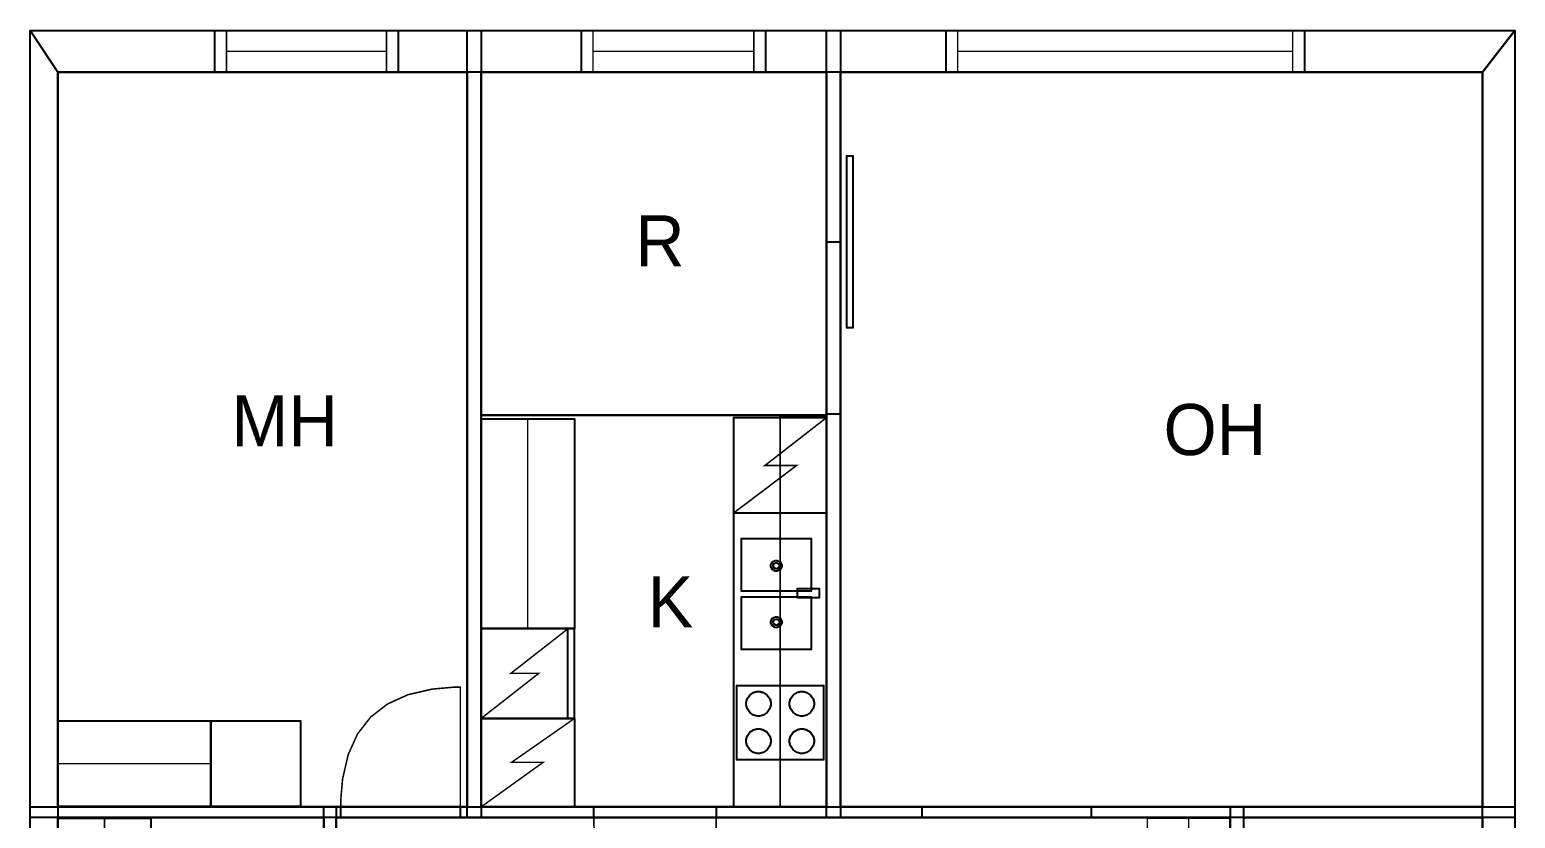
# Model space of a CAD drawing. Extents: x 0.7 to 11.7, y 0 to 11.6.
# Drawn here: x 0.72 to 10.71, y 6.33 to 11.64 of the extents above; entities that cross this region are included whole.
import ezdxf

# ---------------------------------------------------------------- set-up
doc = ezdxf.new("R2010")
doc.units = 0
doc.layers.get('0').update_dxf_attribs({"linetype": 'CONTINUOUS'})

msp = doc.modelspace()

# ---------------------------------------------------------------- linework, layer by layer
at = {"color": 0}
for points, const_width in [([(10.49, 11.3524), (0.910644, 11.3524), (0.723144, 11.6336), (10.7088, 11.6336), (10.49, 11.3524)], 0.002083), ([(0.910644, 11.3524), (0.910644, 1.36871), (0.723144, 1.07704), (0.723144, 11.6336), (0.910644, 11.3524)], 0.002083), ([(1.96696, 11.6336), (3.19906, 11.6336), (3.19906, 11.3524), (1.96696, 11.3524), (1.96696, 11.6336)], 0.010417), ([(1.96696, 11.6336), (3.19906, 11.6336), (3.19906, 11.3524), (1.96696, 11.3524), (1.96696, 11.6336)], 0.010417), ([(3.66314, 11.6336), (3.75689, 11.6336), (3.75689, 6.33789), (3.66314, 6.33789), (3.66314, 11.6336)], 0.002083), ([(4.43115, 11.6336), (5.66928, 11.6336), (5.66928, 11.3524), (4.43115, 11.3524), (4.43115, 11.6336)], 0.010417), ([(4.43115, 11.6336), (5.66928, 11.6336), (5.66928, 11.3524), (4.43115, 11.3524), (4.43115, 11.6336)], 0.010417), ([(6.08003, 11.6336), (6.17378, 11.6336), (6.17378, 6.33789), (6.08003, 6.33789), (6.08003, 11.6336)], 0.002083), ([(6.88314, 11.6336), (9.29238, 11.6336), (9.29238, 11.3524), (6.88314, 11.3524), (6.88314, 11.6336)], 0.010417), ([(6.88314, 11.6336), (9.29238, 11.6336), (9.29238, 11.3524), (6.88314, 11.3524), (6.88314, 11.6336)], 0.010417), ([(10.49, 2.94819), (10.49, 11.3524), (10.7088, 11.6336), (10.7088, 2.82319), (10.49, 2.94819)], 0.002083), ([(6.21544, 10.7897), (6.25711, 10.7897), (6.25711, 9.63172), (6.21544, 9.63172), (6.21544, 10.7897)], 0.010417), ([(6.08003, 10.2107), (6.17378, 10.2107), (6.17378, 9.05268), (6.08003, 9.05268), (6.08003, 10.2107)], 0.010417), ([(3.75689, 9.01764), (3.75689, 7.61051), (4.06939, 7.61051), (4.06939, 9.01764), (3.75689, 9.01764)], 0.010417), ([(3.75868, 9.02072), (3.75868, 7.61051), (4.38368, 7.61051), (4.38368, 9.02072), (3.75868, 9.02072)], 0.010417), ([(5.45497, 9.02914), (5.45497, 8.38601), (6.07997, 8.38601), (6.07997, 9.02914), (5.45497, 9.02914)], 0.010719), ([(5.45497, 9.02914), (5.45497, 6.41081), (6.07997, 6.41081), (6.07997, 9.02914), (5.45497, 9.02914)], 0.010417), ([(5.76747, 9.03261), (5.76747, 6.41086), (6.07997, 6.41086), (6.07997, 9.03261), (5.76747, 9.03261)], 0.010417), ([(5.50808, 8.21457), (5.50808, 7.86019), (5.97683, 7.86019), (5.97683, 8.21457), (5.50808, 8.21457)], 0.010417), ([(5.74143, 7.99533), (5.73497, 7.99533), (5.7156, 8.00603), (5.70497, 8.02539), (5.70497, 8.03179), (5.70497, 8.03825), (5.7156, 8.05761), (5.73497, 8.06825), (5.74143, 8.06825), (5.74783, 8.06825), (5.76719, 8.05761), (5.77789, 8.03825), (5.77789, 8.03179), (5.77789, 8.02539), (5.76719, 8.00603), (5.74783, 7.99533), (5.74143, 7.99533)], 0.008333), ([(5.74143, 8.01096), (5.73774, 8.01096), (5.72667, 8.01708), (5.7206, 8.02815), (5.7206, 8.03179), (5.7206, 8.03549), (5.72667, 8.04656), (5.73774, 8.05263), (5.74143, 8.05263), (5.74507, 8.05263), (5.75613, 8.04656), (5.76226, 8.03549), (5.76226, 8.03179), (5.76226, 8.02815), (5.75613, 8.01708), (5.74507, 8.01096), (5.74143, 8.01096)], 0.008333), ([(5.50706, 7.82281), (5.50706, 7.46843), (5.97581, 7.46843), (5.97581, 7.82281), (5.50706, 7.82281)], 0.010417), ([(5.88308, 7.87885), (5.88308, 7.81635), (6.02892, 7.81635), (6.02892, 7.87885), (5.88308, 7.87885)], 0.010417), ([(5.74143, 7.61604), (5.73497, 7.61604), (5.7156, 7.62674), (5.70497, 7.64611), (5.70497, 7.6525), (5.70497, 7.65896), (5.7156, 7.67833), (5.73497, 7.68896), (5.74143, 7.68896), (5.74783, 7.68896), (5.76719, 7.67833), (5.77789, 7.65896), (5.77789, 7.6525), (5.77789, 7.64611), (5.76719, 7.62674), (5.74783, 7.61604), (5.74143, 7.61604)], 0.008333), ([(3.75754, 7.61057), (3.75754, 7.00489), (4.38254, 7.00489), (4.38254, 7.61057), (3.75754, 7.61057)], 0.010095), ([(4.34088, 7.61057), (4.34088, 7.00489), (4.38254, 7.00489), (4.38254, 7.61057), (4.34088, 7.61057)], 0.010095), ([(5.74143, 7.63167), (5.73774, 7.63167), (5.72667, 7.63781), (5.7206, 7.64887), (5.7206, 7.6525), (5.7206, 7.65619), (5.72667, 7.66726), (5.73774, 7.67333), (5.74143, 7.67333), (5.74507, 7.67333), (5.75613, 7.66726), (5.76226, 7.65619), (5.76226, 7.6525), (5.76226, 7.64887), (5.75613, 7.63781), (5.74507, 7.63167), (5.74143, 7.63167)], 0.008333), ([(2.81293, 6.41081), (2.81293, 6.45796), (2.82547, 6.59924), (2.86313, 6.76247), (2.92594, 6.90061), (3.01383, 7.01361), (3.12685, 7.10157), (3.26497, 7.16433), (3.42822, 7.20204), (3.5695, 7.21457), (3.61664, 7.21457), (3.61664, 6.41081), (2.81293, 6.41081)], 0.010417), ([(5.47581, 7.22597), (5.47581, 6.72657), (6.05914, 6.72657), (6.05914, 7.22597), (5.47581, 7.22597)], 0.010417), ([(5.62164, 7.01997), (5.6135, 7.01997), (5.58919, 7.02653), (5.56272, 7.04438), (5.54482, 7.0709), (5.53831, 7.09521), (5.53831, 7.10331), (5.53831, 7.11143), (5.54482, 7.13574), (5.56272, 7.16222), (5.58919, 7.18012), (5.6135, 7.18664), (5.62164, 7.18664), (5.62972, 7.18664), (5.65403, 7.18012), (5.68056, 7.16222), (5.6984, 7.13574), (5.70497, 7.11143), (5.70497, 7.10331), (5.70497, 7.09521), (5.6984, 7.0709), (5.68056, 7.04438), (5.65403, 7.02653), (5.62972, 7.01997), (5.62164, 7.01997)], 0.010417), ([(5.91331, 7.01997), (5.90517, 7.01997), (5.88086, 7.02653), (5.85439, 7.04438), (5.83649, 7.0709), (5.82997, 7.09521), (5.82997, 7.10331), (5.82997, 7.11143), (5.83649, 7.13574), (5.85439, 7.16222), (5.88086, 7.18012), (5.90517, 7.18664), (5.91331, 7.18664), (5.92139, 7.18664), (5.94569, 7.18012), (5.97222, 7.16222), (5.99007, 7.13574), (5.99664, 7.11143), (5.99664, 7.10331), (5.99664, 7.09521), (5.99007, 7.0709), (5.97222, 7.04438), (5.94569, 7.02653), (5.92139, 7.01997), (5.91331, 7.01997)], 0.010417), ([(0.91059, 6.98768), (1.93924, 6.98768), (1.93924, 6.41228), (0.91059, 6.41228), (0.91059, 6.98768)], 0.010417), ([(1.93924, 6.98921), (2.54183, 6.98921), (2.54183, 6.41178), (1.93924, 6.41178), (1.93924, 6.98921)], 0.010417), ([(3.75868, 7.00489), (3.75868, 6.41081), (4.38368, 6.41081), (4.38368, 7.00489), (3.75868, 7.00489)], 0.009901), ([(5.62164, 6.76882), (5.6135, 6.76882), (5.58919, 6.77539), (5.56272, 6.79324), (5.54482, 6.81976), (5.53831, 6.84407), (5.53831, 6.85215), (5.53831, 6.86029), (5.54482, 6.88465), (5.56272, 6.91114), (5.58919, 6.92899), (5.6135, 6.93549), (5.62164, 6.93549), (5.62972, 6.93549), (5.65403, 6.92899), (5.68056, 6.91114), (5.6984, 6.88465), (5.70497, 6.86029), (5.70497, 6.85215), (5.70497, 6.84407), (5.6984, 6.81976), (5.68056, 6.79324), (5.65403, 6.77539), (5.62972, 6.76882), (5.62164, 6.76882)], 0.010417), ([(5.91331, 6.76882), (5.90517, 6.76882), (5.88086, 6.77539), (5.85439, 6.79324), (5.83649, 6.81976), (5.82997, 6.84407), (5.82997, 6.85215), (5.82997, 6.86029), (5.83649, 6.88465), (5.85439, 6.91114), (5.88086, 6.92899), (5.90517, 6.93549), (5.91331, 6.93549), (5.92139, 6.93549), (5.94569, 6.92899), (5.97222, 6.91114), (5.99007, 6.88465), (5.99664, 6.86029), (5.99664, 6.85215), (5.99664, 6.84407), (5.99007, 6.81976), (5.97222, 6.79324), (5.94569, 6.77539), (5.92139, 6.76882), (5.91331, 6.76882)], 0.010417), ([(0.723144, 6.41081), (10.7088, 6.41081), (10.7088, 6.33789), (0.723144, 6.33789), (0.723144, 6.41081)], 0.002083), ([(2.69824, 6.41081), (2.78157, 6.41081), (2.78157, 5.05339), (2.69824, 5.05339), (2.69824, 6.41081)], 0.002083), ([(2.81293, 6.41081), (3.61664, 6.41081), (3.61664, 6.33789), (2.81293, 6.33789), (2.81293, 6.41081)], 0.010417), ([(2.81293, 6.41081), (3.61664, 6.41081), (3.61664, 6.33789), (2.81293, 6.33789), (2.81293, 6.41081)], 0.010417), ([(4.51449, 6.41081), (5.33697, 6.41081), (5.33697, 6.33789), (4.51449, 6.33789), (4.51449, 6.41081)], 0.010417), ([(4.51449, 6.41081), (5.33697, 6.41081), (5.33697, 6.33789), (4.51449, 6.33789), (4.51449, 6.41081)], 0.010417), ([(6.72304, 6.41081), (7.85856, 6.41081), (7.85856, 6.33789), (6.72304, 6.33789), (6.72304, 6.41081)], 0.010417), ([(8.79281, 6.41081), (8.79281, 4.62967), (8.88656, 4.53592), (8.88656, 6.41081), (8.79281, 6.41081)], 0.002083), ([(0.911729, 6.33285), (0.911729, 5.14714), (1.53674, 5.14714), (1.53674, 6.33285), (0.911729, 6.33285)], 0.010417), ([(4.51449, 6.33789), (4.51449, 6.28971), (4.52729, 6.14513), (4.56586, 5.97808), (4.6301, 5.83669), (4.72006, 5.72103), (4.83572, 5.63108), (4.97711, 5.56685), (5.14415, 5.52826), (5.28874, 5.5154), (5.33697, 5.5154), (5.33697, 6.33789), (4.51449, 6.33789)], 0.010417), ([(8.23699, 6.33251), (8.23699, 4.62961), (8.79167, 4.62961), (8.79167, 6.33251), (8.23699, 6.33251)], 0.010417)]:
    msp.add_lwpolyline(points, close=True, dxfattribs=dict(at, const_width=const_width))
for points in [[(10.49, 11.3524), (0.910644, 11.3524), (0.723144, 11.6336), (10.7088, 11.6336), (10.49, 11.3524)], [(0.910644, 11.3524), (0.910644, 1.36871), (0.723144, 1.07704), (0.723144, 11.6336), (0.910644, 11.3524)], [(3.66314, 11.6336), (3.75689, 11.6336), (3.75689, 6.33789), (3.66314, 6.33789), (3.66314, 11.6336)], [(6.08003, 11.6336), (6.17378, 11.6336), (6.17378, 6.33789), (6.08003, 6.33789), (6.08003, 11.6336)], [(10.49, 2.94819), (10.49, 11.3524), (10.7088, 11.6336), (10.7088, 2.82319), (10.49, 2.94819)], [(0.723144, 6.41081), (10.7088, 6.41081), (10.7088, 6.33789), (0.723144, 6.33789), (0.723144, 6.41081)], [(2.69824, 6.41081), (2.78157, 6.41081), (2.78157, 5.05339), (2.69824, 5.05339), (2.69824, 6.41081)], [(8.79281, 6.41081), (8.79281, 4.62967), (8.88656, 4.53592), (8.88656, 6.41081), (8.79281, 6.41081)]]:
    msp.add_lwpolyline(points, close=True, dxfattribs=at)
at = {"color": 7}
for points in [[(1.96696, 11.6336), (3.19906, 11.6336), (3.19906, 11.3524), (1.96696, 11.3524), (1.96696, 11.6336)], [(1.96696, 11.6336), (3.19906, 11.6336), (3.19906, 11.3524), (1.96696, 11.3524), (1.96696, 11.6336)], [(4.43115, 11.6336), (5.66928, 11.6336), (5.66928, 11.3524), (4.43115, 11.3524), (4.43115, 11.6336)], [(4.43115, 11.6336), (5.66928, 11.6336), (5.66928, 11.3524), (4.43115, 11.3524), (4.43115, 11.6336)], [(6.88314, 11.6336), (9.29238, 11.6336), (9.29238, 11.3524), (6.88314, 11.3524), (6.88314, 11.6336)], [(6.88314, 11.6336), (9.29238, 11.6336), (9.29238, 11.3524), (6.88314, 11.3524), (6.88314, 11.6336)], [(0.910644, 11.3524), (3.66314, 11.3524), (3.66314, 6.41081), (0.910644, 6.41081), (0.910644, 11.3524)], [(3.75689, 11.3524), (6.08003, 11.3524), (6.08003, 9.04557), (3.75689, 9.04557), (3.75689, 11.3524)], [(6.17378, 11.3524), (10.49, 11.3524), (10.49, 6.41081), (6.17378, 6.41081), (6.17378, 11.3524)], [(6.21544, 10.7897), (6.25711, 10.7897), (6.25711, 9.63172), (6.21544, 9.63172), (6.21544, 10.7897)], [(6.08003, 10.2107), (6.17378, 10.2107), (6.17378, 9.05268), (6.08003, 9.05268), (6.08003, 10.2107)], [(6.08003, 10.2107), (6.17378, 10.2107), (6.17378, 9.05268), (6.08003, 9.05268), (6.08003, 10.2107)], [(3.75689, 9.04557), (6.08003, 9.04557), (6.08003, 6.41081), (3.75689, 6.41081), (3.75689, 9.04557)], [(3.75868, 9.02072), (4.38368, 9.02072), (4.38368, 7.61051), (3.75868, 7.61051), (3.75868, 9.02072)], [(5.45497, 9.02914), (6.07997, 9.02914), (6.07997, 6.41081), (5.45497, 6.41081), (5.45497, 9.02914)], [(5.45497, 9.02914), (6.07997, 9.02914), (6.07997, 8.38601), (5.45497, 8.38601), (5.45497, 9.02914)], [(5.50808, 8.21457), (5.97683, 8.21457), (5.97683, 7.86019), (5.50808, 7.86019), (5.50808, 8.21457)], [(5.74143, 7.99533), (5.73497, 7.99533), (5.7156, 8.00603), (5.70497, 8.02539), (5.70497, 8.03179), (5.70497, 8.03825), (5.7156, 8.05761), (5.73497, 8.06825), (5.74143, 8.06825), (5.74783, 8.06825), (5.76719, 8.05761), (5.77789, 8.03825), (5.77789, 8.03179), (5.77789, 8.02539), (5.76719, 8.00603), (5.74783, 7.99533), (5.74143, 7.99533)], [(5.74143, 8.01096), (5.73774, 8.01096), (5.72667, 8.01708), (5.7206, 8.02815), (5.7206, 8.03179), (5.7206, 8.03549), (5.72667, 8.04656), (5.73774, 8.05263), (5.74143, 8.05263), (5.74507, 8.05263), (5.75613, 8.04656), (5.76226, 8.03549), (5.76226, 8.03179), (5.76226, 8.02815), (5.75613, 8.01708), (5.74507, 8.01096), (5.74143, 8.01096)], [(5.50706, 7.82281), (5.97581, 7.82281), (5.97581, 7.46843), (5.50706, 7.46843), (5.50706, 7.82281)], [(5.88308, 7.87885), (6.02892, 7.87885), (6.02892, 7.81635), (5.88308, 7.81635), (5.88308, 7.87885)], [(3.75754, 7.61057), (4.38254, 7.61057), (4.38254, 7.00489), (3.75754, 7.00489), (3.75754, 7.61057)], [(4.34088, 7.61057), (4.38254, 7.61057), (4.38254, 7.00489), (4.34088, 7.00489), (4.34088, 7.61057)], [(5.74143, 7.61604), (5.73497, 7.61604), (5.7156, 7.62674), (5.70497, 7.64611), (5.70497, 7.6525), (5.70497, 7.65896), (5.7156, 7.67833), (5.73497, 7.68896), (5.74143, 7.68896), (5.74783, 7.68896), (5.76719, 7.67833), (5.77789, 7.65896), (5.77789, 7.6525), (5.77789, 7.64611), (5.76719, 7.62674), (5.74783, 7.61604), (5.74143, 7.61604)], [(5.74143, 7.63167), (5.73774, 7.63167), (5.72667, 7.63781), (5.7206, 7.64887), (5.7206, 7.6525), (5.7206, 7.65619), (5.72667, 7.66726), (5.73774, 7.67333), (5.74143, 7.67333), (5.74507, 7.67333), (5.75613, 7.66726), (5.76226, 7.65619), (5.76226, 7.6525), (5.76226, 7.64887), (5.75613, 7.63781), (5.74507, 7.63167), (5.74143, 7.63167)], [(5.47581, 7.22597), (6.05914, 7.22597), (6.05914, 6.72657), (5.47581, 6.72657), (5.47581, 7.22597)], [(5.62164, 7.01997), (5.6135, 7.01997), (5.58919, 7.02653), (5.56272, 7.04438), (5.54482, 7.0709), (5.53831, 7.09521), (5.53831, 7.10331), (5.53831, 7.11143), (5.54482, 7.13574), (5.56272, 7.16222), (5.58919, 7.18012), (5.6135, 7.18664), (5.62164, 7.18664), (5.62972, 7.18664), (5.65403, 7.18012), (5.68056, 7.16222), (5.6984, 7.13574), (5.70497, 7.11143), (5.70497, 7.10331), (5.70497, 7.09521), (5.6984, 7.0709), (5.68056, 7.04438), (5.65403, 7.02653), (5.62972, 7.01997), (5.62164, 7.01997)], [(5.91331, 7.01997), (5.90517, 7.01997), (5.88086, 7.02653), (5.85439, 7.04438), (5.83649, 7.0709), (5.82997, 7.09521), (5.82997, 7.10331), (5.82997, 7.11143), (5.83649, 7.13574), (5.85439, 7.16222), (5.88086, 7.18012), (5.90517, 7.18664), (5.91331, 7.18664), (5.92139, 7.18664), (5.94569, 7.18012), (5.97222, 7.16222), (5.99007, 7.13574), (5.99664, 7.11143), (5.99664, 7.10331), (5.99664, 7.09521), (5.99007, 7.0709), (5.97222, 7.04438), (5.94569, 7.02653), (5.92139, 7.01997), (5.91331, 7.01997)], [(3.75868, 7.00489), (4.38368, 7.00489), (4.38368, 6.41081), (3.75868, 6.41081), (3.75868, 7.00489)], [(0.91059, 6.98768), (1.93924, 6.98768), (1.93924, 6.41228), (0.91059, 6.41228), (0.91059, 6.98768)], [(1.93924, 6.98921), (2.54183, 6.98921), (2.54183, 6.41178), (1.93924, 6.41178), (1.93924, 6.98921)], [(5.62164, 6.76882), (5.6135, 6.76882), (5.58919, 6.77539), (5.56272, 6.79324), (5.54482, 6.81976), (5.53831, 6.84407), (5.53831, 6.85215), (5.53831, 6.86029), (5.54482, 6.88465), (5.56272, 6.91114), (5.58919, 6.92899), (5.6135, 6.93549), (5.62164, 6.93549), (5.62972, 6.93549), (5.65403, 6.92899), (5.68056, 6.91114), (5.6984, 6.88465), (5.70497, 6.86029), (5.70497, 6.85215), (5.70497, 6.84407), (5.6984, 6.81976), (5.68056, 6.79324), (5.65403, 6.77539), (5.62972, 6.76882), (5.62164, 6.76882)], [(5.91331, 6.76882), (5.90517, 6.76882), (5.88086, 6.77539), (5.85439, 6.79324), (5.83649, 6.81976), (5.82997, 6.84407), (5.82997, 6.85215), (5.82997, 6.86029), (5.83649, 6.88465), (5.85439, 6.91114), (5.88086, 6.92899), (5.90517, 6.93549), (5.91331, 6.93549), (5.92139, 6.93549), (5.94569, 6.92899), (5.97222, 6.91114), (5.99007, 6.88465), (5.99664, 6.86029), (5.99664, 6.85215), (5.99664, 6.84407), (5.99007, 6.81976), (5.97222, 6.79324), (5.94569, 6.77539), (5.92139, 6.76882), (5.91331, 6.76882)], [(2.81293, 6.41081), (3.61664, 6.41081), (3.61664, 6.33789), (2.81293, 6.33789), (2.81293, 6.41081)], [(2.81293, 6.41081), (3.61664, 6.41081), (3.61664, 6.33789), (2.81293, 6.33789), (2.81293, 6.41081)], [(4.51449, 6.41081), (5.33697, 6.41081), (5.33697, 6.33789), (4.51449, 6.33789), (4.51449, 6.41081)], [(4.51449, 6.41081), (5.33697, 6.41081), (5.33697, 6.33789), (4.51449, 6.33789), (4.51449, 6.41081)], [(6.72304, 6.41081), (7.85856, 6.41081), (7.85856, 6.33789), (6.72304, 6.33789), (6.72304, 6.41081)], [(6.72304, 6.41081), (7.85856, 6.41081), (7.85856, 6.33789), (6.72304, 6.33789), (6.72304, 6.41081)], [(0.910644, 6.33789), (2.69824, 6.33789), (2.69824, 5.14714), (0.910644, 5.14714), (0.910644, 6.33789)], [(0.911729, 6.33285), (1.53674, 6.33285), (1.53674, 5.14714), (0.911729, 5.14714), (0.911729, 6.33285)], [(8.79281, 4.62967), (8.24126, 4.62967), (8.24126, 2.69467), (6.71468, 2.69467), (6.71468, 5.14714), (6.62093, 5.14714), (6.62093, 4.54329), (5.49593, 4.54329), (5.49593, 5.14714), (2.78157, 5.14714), (2.78157, 6.33789), (8.79281, 6.33789), (8.79281, 4.62967)], [(10.49, 2.94819), (8.33501, 2.94819), (8.33501, 4.53592), (8.88656, 4.53592), (8.88656, 6.33789), (10.49, 6.33789), (10.49, 2.94819)]]:
    msp.add_lwpolyline(points, close=True, dxfattribs=at)
at = {"color": 0}
for points, const_width in [([(2.04503, 11.3524), (2.04503, 11.6336)], 0.010417), ([(3.12088, 11.3524), (3.12088, 11.6336)], 0.010417), ([(4.50922, 11.3524), (4.50922, 11.6336)], 0.010417), ([(5.59119, 11.3524), (5.59119, 11.6336)], 0.010417), ([(6.96121, 11.3524), (6.96121, 11.6336)], 0.010417), ([(9.21425, 11.3524), (9.21425, 11.6336)], 0.010417), ([(3.12088, 11.493), (2.04503, 11.493)], 0.010417), ([(5.59119, 11.493), (4.50922, 11.493)], 0.010417), ([(9.21425, 11.493), (6.96121, 11.493)], 0.010417), ([(6.07997, 9.02914), (5.66536, 8.70654), (5.87788, 8.70654), (5.45497, 8.3871)], 0.010719), ([(3.75754, 7.00489), (4.14399, 7.30772), (3.95649, 7.30772), (4.34397, 7.61057)], 0.010095), ([(3.75868, 6.41081), (4.17324, 6.70882), (3.96078, 6.70882), (4.38368, 7.0039)], 0.009901)]:
    msp.add_lwpolyline(points, dxfattribs=dict(at, const_width=const_width))
at = {"color": 7}
for points, const_width in [([(0.910644, 11.3524), (3.66314, 11.3524), (3.66314, 6.41081), (0.910644, 6.41081), (0.910644, 11.3524)], 0.002083), ([(3.75689, 11.3524), (6.08003, 11.3524), (6.08003, 9.04557), (3.75689, 9.04557), (3.75689, 11.3524)], 0.002083), ([(6.17378, 11.3524), (10.49, 11.3524), (10.49, 6.41081), (6.17378, 6.41081), (6.17378, 11.3524)], 0.002083), ([(6.08003, 10.2107), (6.17378, 10.2107), (6.17378, 9.05268), (6.08003, 9.05268), (6.08003, 10.2107)], 0.010417), ([(3.75689, 9.04557), (6.08003, 9.04557), (6.08003, 6.41081), (3.75689, 6.41081), (3.75689, 9.04557)], 0.002083), ([(6.72304, 6.41081), (7.85856, 6.41081), (7.85856, 6.33789), (6.72304, 6.33789), (6.72304, 6.41081)], 0.010417), ([(0.910644, 6.33789), (2.69824, 6.33789), (2.69824, 5.14714), (0.910644, 5.14714), (0.910644, 6.33789)], 0.002083), ([(8.79281, 4.62967), (8.24126, 4.62967), (8.24126, 2.69467), (6.71468, 2.69467), (6.71468, 5.14714), (6.62093, 5.14714), (6.62093, 4.54329), (5.49593, 4.54329), (5.49593, 5.14714), (2.78157, 5.14714), (2.78157, 6.33789), (8.79281, 6.33789), (8.79281, 4.62967)], 0.002083), ([(10.49, 2.94819), (8.33501, 2.94819), (8.33501, 4.53592), (8.88656, 4.53592), (8.88656, 6.33789), (10.49, 6.33789), (10.49, 2.94819)], 0.002083)]:
    msp.add_lwpolyline(points, close=True, dxfattribs=dict(at, const_width=const_width))
at = {"color": 253, "const_width": 0.010417}
for points in [[(1.93924, 6.70003), (0.910644, 6.70003)], [(1.22423, 5.14714), (1.22423, 6.3329)], [(8.51437, 6.33251), (8.51437, 4.62967)]]:
    msp.add_lwpolyline(points, dxfattribs=at)

# ---------------------------------------------------------------- texts
at = {"color": 0}
for s, p in [('R', (4.79314, 10.0459)), ('MH', (2.07806, 8.83461)), ('OH', (8.34578, 8.7766)), ('K', (4.87667, 7.61686))]:
    msp.add_text(s, height=0.34375, dxfattribs=at).set_placement(p)

doc.saveas('drawing.dxf')
